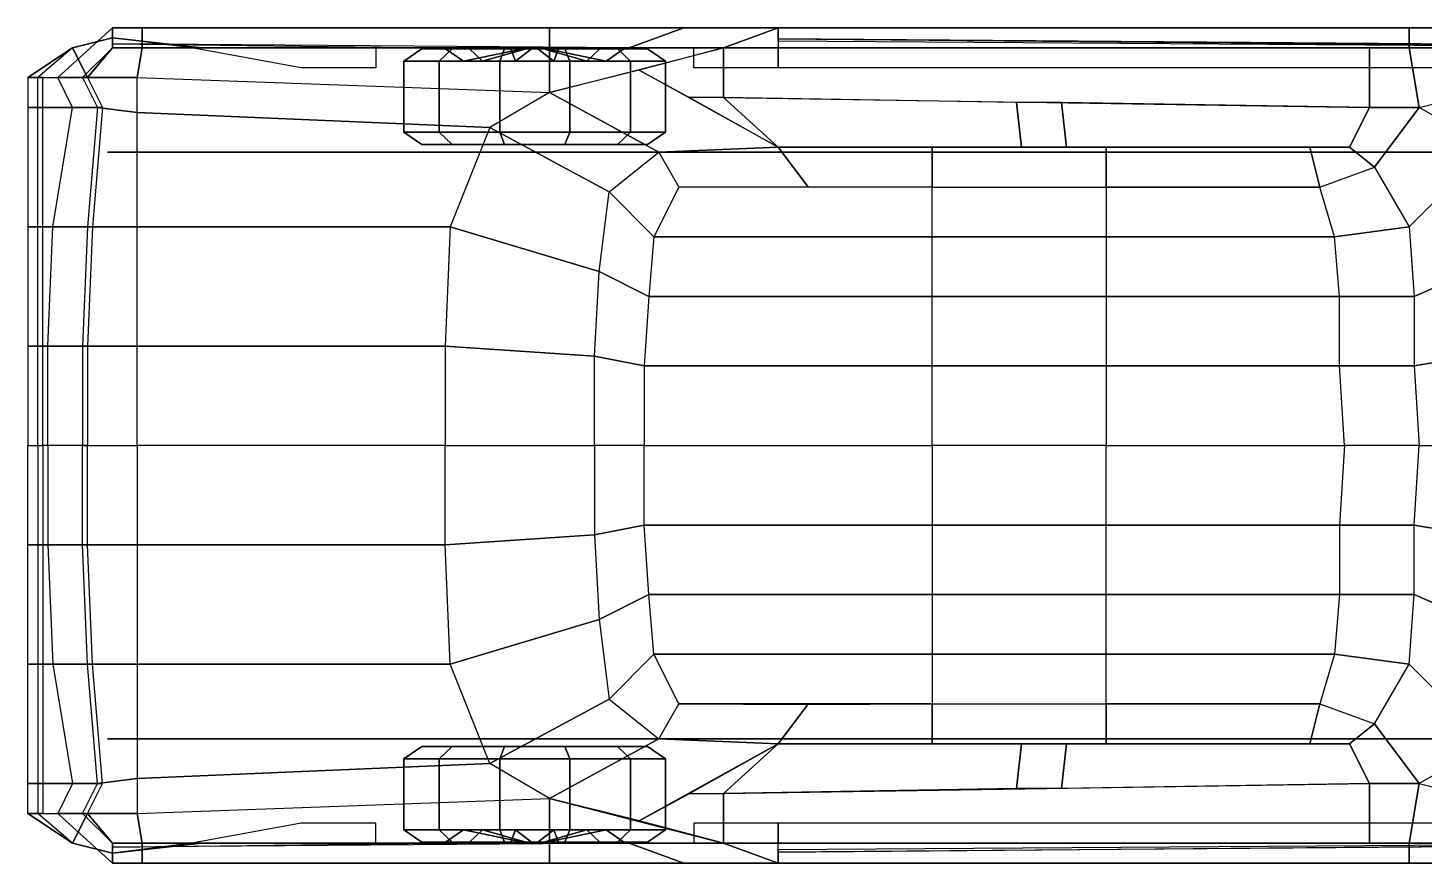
# Model space of a CAD drawing. Extents: x -212 to 0, y -42 to 42.
# Drawn here: x -211.5 to -71, y -42 to 42 of the extents above; entities that cross this region are included whole.
import ezdxf

# ---------------------------------------------------------------- set-up
doc = ezdxf.new("R2010")
doc.units = 0
doc.header["$LTSCALE"] = 40
doc.layers.get('0').update_dxf_attribs({"linetype": 'CONTINUOUS'})

msp = doc.modelspace()

# ---------------------------------------------------------------- linework, layer by layer
at = {"linetype": 'CONTINUOUS'}
for points in [[(-208.5, 37, 36), (-206, 37, 40.5), (-203, 40, 39.5), (-203, 42, 36)], [(-205.5, 37, 23), (-208.5, 37, 36), (-203, 42, 36), (-203, 40, 23)], [(-203, 40.399313, 25.5), (-203, 42, 36), (-145.5, 42, 36), (-151, 40, 25.5)], [(-203, 42, 36), (-203, 40, 39.5), (-200, 40, 40.5), (-200, 42, 36)], [(-200, 42, 36), (-200, 40, 40.5), (-159, 40, 43), (-159, 42, 36)], [(-159, 42, 36), (-159, 40, 43), (-141.5, 40, 42), (-136, 42, 36)], [(-136, 40, 27), (-151, 40, 25.5), (-145.5, 42, 36), (-136, 42, 36)], [(-136, 42, 36), (-141.5, 40, 42), (-72.5, 40, 42), (-72.5, 42, 36)], [(-136, 40.903107, 31), (-136, 42, 36), (-19.5, 42, 36), (-19.5, 40, 31)], [(-37.5, 40, 30), (-136, 40.675206, 30), (-136, 40.903107, 31), (-33.5, 40, 31)], [(-72.5, 42, 36), (-72.5, 40, 42), (-55.5, 40, 43), (-55.5, 42, 36)], [(-203, 40, 39.5), (-206, 37, 40.5), (-200.5, 37, 42.5), (-200, 40, 40.5)], [(-170.5, 40, 25.5), (-173, 40, 23), (-203, 40, 23), (-203, 40.399313, 25.5)], [(-173, 40, 23), (-175.5, 40, 21), (-194, 40, 20.5), (-203, 40, 23)], [(-200, 40, 40.5), (-200.5, 37, 42.5), (-159, 35.5, 45), (-159, 40, 43)], [(-175.5, 40, 21), (-176.5, 40, 16.5), (-195, 40, 15), (-194, 40, 20.5)], [(-176.5, 40, 16.5), (-176.5, 38, 12), (-184, 38, 12), (-195, 40, 15)], [(-173, 40, 23), (-170.5, 40, 25.5), (-151, 40, 25.5), (-148, 40, 23)], [(-167.675449, 38.64881, 11.077344), (-169.469311, 39.886905, 10.59668), (-169.469311, 39.886905, 15.40332), (-167.675449, 38.64881, 14.922656)], [(-167.675449, 38.64881, 14.922656), (-169.469311, 39.886905, 15.40332), (-167.065992, 39.886905, 19.565992), (-165.752793, 38.64881, 18.252793)], [(-165.752793, 38.64881, 7.747207), (-167.065992, 39.886905, 6.434008), (-169.469311, 39.886905, 10.59668), (-167.675449, 38.64881, 11.077344)], [(-161.695908, 39.886905, 12.679557), (-167.675449, 38.64881, 11.077344), (-167.675449, 38.64881, 14.922656), (-161.695908, 39.886905, 13.320443)], [(-161.695908, 39.886905, 13.320443), (-167.675449, 38.64881, 14.922656), (-165.752793, 38.64881, 18.252793), (-161.375466, 39.886905, 13.875466)], [(-161.375466, 39.886905, 12.124534), (-165.752793, 38.64881, 7.747207), (-167.675449, 38.64881, 11.077344), (-161.695908, 39.886905, 12.679557)], [(-165.752793, 38.64881, 18.252793), (-167.065992, 39.886905, 19.565992), (-162.90332, 39.886905, 21.969311), (-162.422656, 38.64881, 20.175449)], [(-162.422656, 38.64881, 5.824551), (-162.90332, 39.886905, 4.030689), (-167.065992, 39.886905, 6.434008), (-165.752793, 38.64881, 7.747207)], [(-161.375466, 39.886905, 13.875466), (-165.752793, 38.64881, 18.252793), (-162.422656, 38.64881, 20.175449), (-160.820443, 39.886905, 14.195908)], [(-160.820443, 39.886905, 11.804092), (-162.422656, 38.64881, 5.824551), (-165.752793, 38.64881, 7.747207), (-161.375466, 39.886905, 12.124534)], [(-162.422656, 38.64881, 20.175449), (-162.90332, 39.886905, 21.969311), (-158.09668, 39.886905, 21.969311), (-158.577344, 38.64881, 20.175449)], [(-158.577344, 38.64881, 5.824551), (-158.09668, 39.886905, 4.030689), (-162.90332, 39.886905, 4.030689), (-162.422656, 38.64881, 5.824551)], [(-160.820443, 39.886905, 14.195908), (-162.422656, 38.64881, 20.175449), (-158.577344, 38.64881, 20.175449), (-160.179557, 39.886905, 14.195908)], [(-160.179557, 39.886905, 11.804092), (-158.577344, 38.64881, 5.824551), (-162.422656, 38.64881, 5.824551), (-160.820443, 39.886905, 11.804092)], [(-160.5, 39.886905, 13), (-161.695908, 39.886905, 12.679557), (-161.695908, 39.886905, 13.320443), (-160.5, 39.886905, 13)], [(-160.5, 39.886905, 13), (-161.695908, 39.886905, 13.320443), (-161.375466, 39.886905, 13.875466), (-160.5, 39.886905, 13)], [(-160.5, 39.886905, 13), (-161.375466, 39.886905, 12.124534), (-161.695908, 39.886905, 12.679557), (-160.5, 39.886905, 13)], [(-160.5, 39.886905, 13), (-161.375466, 39.886905, 13.875466), (-160.820443, 39.886905, 14.195908), (-160.5, 39.886905, 13)], [(-160.5, 39.886905, 13), (-160.820443, 39.886905, 11.804092), (-161.375466, 39.886905, 12.124534), (-160.5, 39.886905, 13)], [(-160.5, 39.886905, 13), (-160.820443, 39.886905, 14.195908), (-160.179557, 39.886905, 14.195908), (-160.5, 39.886905, 13)], [(-160.5, 39.886905, 13), (-160.179557, 39.886905, 11.804092), (-160.820443, 39.886905, 11.804092), (-160.5, 39.886905, 13)], [(-160.5, 39.886905, 13), (-160.179557, 39.886905, 14.195908), (-159.624534, 39.886905, 13.875466), (-160.5, 39.886905, 13)], [(-160.5, 39.886905, 13), (-159.624534, 39.886905, 13.875466), (-159.304092, 39.886905, 13.320443), (-160.5, 39.886905, 13)], [(-160.5, 39.886905, 13), (-159.304092, 39.886905, 13.320443), (-159.304092, 39.886905, 12.679557), (-160.5, 39.886905, 13)], [(-160.5, 39.886905, 13), (-159.304092, 39.886905, 12.679557), (-159.624534, 39.886905, 12.124534), (-160.5, 39.886905, 13)], [(-160.5, 39.886905, 13), (-159.624534, 39.886905, 12.124534), (-160.179557, 39.886905, 11.804092), (-160.5, 39.886905, 13)], [(-160.179557, 39.886905, 14.195908), (-158.577344, 38.64881, 20.175449), (-155.247207, 38.64881, 18.252793), (-159.624534, 39.886905, 13.875466)], [(-159.624534, 39.886905, 12.124534), (-155.247207, 38.64881, 7.747207), (-158.577344, 38.64881, 5.824551), (-160.179557, 39.886905, 11.804092)], [(-159.624534, 39.886905, 13.875466), (-155.247207, 38.64881, 18.252793), (-153.324551, 38.64881, 14.922656), (-159.304092, 39.886905, 13.320443)], [(-159.304092, 39.886905, 12.679557), (-153.324551, 38.64881, 11.077344), (-155.247207, 38.64881, 7.747207), (-159.624534, 39.886905, 12.124534)], [(-159.304092, 39.886905, 13.320443), (-153.324551, 38.64881, 14.922656), (-153.324551, 38.64881, 11.077344), (-159.304092, 39.886905, 12.679557)], [(-159, 35.5, 45), (-141.5, 40, 42), (-141.5, 40, 42), (-159, 40, 43)], [(-158.577344, 38.64881, 20.175449), (-158.09668, 39.886905, 21.969311), (-153.934008, 39.886905, 19.565992), (-155.247207, 38.64881, 18.252793)], [(-155.247207, 38.64881, 7.747207), (-153.934008, 39.886905, 6.434008), (-158.09668, 39.886905, 4.030689), (-158.577344, 38.64881, 5.824551)], [(-155.247207, 38.64881, 18.252793), (-153.934008, 39.886905, 19.565992), (-151.530689, 39.886905, 15.40332), (-153.324551, 38.64881, 14.922656)], [(-153.324551, 38.64881, 11.077344), (-151.530689, 39.886905, 10.59668), (-153.934008, 39.886905, 6.434008), (-155.247207, 38.64881, 7.747207)], [(-153.324551, 38.64881, 14.922656), (-151.530689, 39.886905, 15.40332), (-151.530689, 39.886905, 10.59668), (-153.324551, 38.64881, 11.077344)], [(-136, 40, 22), (-145.5, 40, 21), (-151, 40, 25.5), (-136, 40, 27)], [(-150, 37.743386, 43.430351), (-144.976394, 35.034451, 49.401646), (-141.5, 35, 46), (-141.5, 40, 42)], [(-136, 40, 16.5), (-144.5, 40, 16.5), (-145.5, 40, 21), (-136, 40, 22)], [(-144.5, 38, 10), (-144.5, 40, 16.5), (-136, 40, 16.5), (-136, 38, 10)], [(-141.5, 35, 46), (-76.5, 34, 46), (-76.5, 40, 42), (-141.5, 40, 42)], [(-136, 40, 27), (-42.5, 40, 27), (-37.5, 40, 30), (-136, 40.675206, 30)], [(-46, 40, 22), (-136, 40, 22), (-136, 40, 27), (-42.5, 40, 27)], [(-136, 40, 16.5), (-47.5, 40, 16.5), (-46, 40, 22), (-136, 40, 22)], [(-47.5, 38, 10), (-136, 38, 10), (-136, 40, 16.5), (-47.5, 40, 16.5)], [(-76.5, 40, 42), (-76.5, 34, 46), (-71.5, 34, 47), (-72.5, 40, 42)], [(-72.5, 40, 42), (-71.5, 34, 47), (-55.5, 38, 45), (-55.5, 40, 43)], [(-55.5, 38, 45), (-55.5, 33, 46), (-64.5, 30, 47), (-71.5, 34, 47)], [(-206, 37, 40.5), (-204.5, 34, 41), (-207, 34, 36), (-208.5, 37, 36)], [(-207, 34, 36), (-208.5, 37, 36), (-205.5, 37, 23), (-204, 34, 23)], [(-200.5, 33.5, 42.5), (-200.5, 37, 42.5), (-206, 37, 40.5), (-204.5, 34, 41)], [(-159, 35.5, 45), (-165, 32, 46), (-200.5, 33.5, 42.5), (-200.5, 37, 42.5)], [(-159, 35.5, 45), (-148, 29.5, 59.5), (-136, 30, 60), (-150, 37.743386, 43.430351)], [(-209, 22, 36), (-207, 34, 36), (-204, 34, 23), (-205, 22, 23)], [(-204.5, 34, 41), (-205.5, 22, 41.5), (-209, 22, 36), (-207, 34, 36)], [(-200.5, 22, 43.5), (-200.5, 33.5, 42.5), (-204.5, 34, 41), (-205.5, 22, 41.5)], [(-111.5, 30, 60), (-107, 30, 60), (-107.5, 34.50685, 46), (-112, 34.50685, 46)], [(-78.5, 30, 60), (-76, 28, 61), (-71.5, 34, 47), (-76.5, 34, 46)], [(-165, 32, 46), (-169, 22, 47), (-200.5, 22, 43.5), (-200.5, 33.5, 42.5)], [(-148, 29.5, 59.5), (-146, 26, 61.5), (-133, 26.037446, 62.51692), (-136, 30, 60)], [(-133, 26.037446, 62.51692), (-120.5, 26, 63.5), (-120.5, 30, 60), (-136, 30, 60)], [(-120.5, 26, 63.5), (-103, 26, 63.5), (-103, 30, 60), (-120.5, 30, 60)], [(-103, 30, 60), (-103, 26, 63.5), (-81.5, 26, 63), (-82.5, 30, 60)], [(-82.5, 30, 60), (-81.5, 26, 63), (-76, 28, 61), (-78.5, 30, 60)], [(-146, 26, 61.5), (-148.5, 21, 62), (-153, 25.5, 59.5), (-148, 29.5, 59.5)], [(-76, 28, 61), (-72.5, 22, 61.5), (-80, 21, 63.5), (-81.5, 26, 63)], [(-148.5, 21, 62), (-149, 15, 62.5), (-154, 17.5, 59.5), (-153, 25.5, 59.5)], [(-120.5, 21, 64.5), (-120.5, 26, 63.5), (-146, 26, 61.5), (-148.5, 21, 62)], [(-103, 26, 63.5), (-103, 21, 64.5), (-120.5, 21, 64.5), (-120.5, 26, 63.5)], [(-80, 21, 63.5), (-81.5, 26, 63), (-103, 26, 63.5), (-103, 21, 64.5)], [(-205.5, 22, 41.5), (-206, 10, 42), (-209.5, 10, 36), (-209, 22, 36)], [(-209.5, 10, 36), (-209, 22, 36), (-205, 22, 23), (-205.5, 10, 23)], [(-200.5, 10, 44), (-200.5, 22, 43.5), (-205.5, 22, 41.5), (-206, 10, 42)], [(-169, 22, 47), (-169.5, 10, 47), (-200.5, 10, 44), (-200.5, 22, 43.5)], [(-72.5, 22, 61.5), (-72, 15, 62), (-79.5, 15, 64), (-80, 21, 63.5)], [(-120.5, 15, 65), (-120.5, 21, 64.5), (-148.5, 21, 62), (-149, 15, 62.5)], [(-103, 21, 64.5), (-103, 15, 65), (-120.5, 15, 65), (-120.5, 21, 64.5)], [(-79.5, 15, 64), (-80, 21, 63.5), (-103, 21, 64.5), (-103, 15, 65)], [(-149, 15, 62.5), (-149.5, 8, 62.5), (-154.5, 9, 59.5), (-154, 17.5, 59.5)], [(-120.5, 8, 65), (-120.5, 15, 65), (-149, 15, 62.5), (-149.5, 8, 62.5)], [(-103, 15, 65), (-103, 8, 65), (-120.5, 8, 65), (-120.5, 15, 65)], [(-79.5, 8, 64), (-79.5, 15, 64), (-103, 15, 65), (-103, 8, 65)], [(-72, 15, 62), (-72, 8, 62), (-79.5, 8, 64), (-79.5, 15, 64)], [(-206, 10, 42), (-206, 0, 42), (-209.5, 0, 36), (-209.5, 10, 36)], [(-209.5, 0, 36), (-209.5, 10, 36), (-205.5, 10, 23), (-205.5, 0, 23)], [(-200.5, 0, 44), (-200.5, 10, 44), (-206, 10, 42), (-206, 0, 42)], [(-169.5, 10, 47), (-169.5, 0, 47), (-200.5, 0, 44), (-200.5, 10, 44)], [(-149.5, 8, 62.5), (-149.5, 0, 62.5), (-154.5, 0, 59.5), (-154.5, 9, 59.5)], [(-120.5, 0, 65), (-120.5, 8, 65), (-149.5, 8, 62.5), (-149.5, 0, 62.5)], [(-103, 8, 65), (-103, 0, 65), (-120.5, 0, 65), (-120.5, 8, 65)], [(-79, 0, 64), (-79.5, 8, 64), (-103, 8, 65), (-103, 0, 65)], [(-72, 8, 62), (-71.5, 0, 62), (-79, 0, 64), (-79.5, 8, 64)], [(-209.5, 0, 36), (-209.5, -10, 36), (-205.5, -10, 23), (-205.5, 0, 23)], [(-206, -10, 42), (-206, 0, 42), (-209.5, 0, 36), (-209.5, -10, 36)], [(-200.5, 0, 44), (-200.5, -10, 44), (-206, -10, 42), (-206, 0, 42)], [(-169.5, -10, 47), (-169.5, 0, 47), (-200.5, 0, 44), (-200.5, -10, 44)], [(-149.5, -8, 62.5), (-149.5, 0, 62.5), (-154.5, 0, 59.5), (-154.5, -9, 59.5)], [(-120.5, 0, 65), (-120.5, -8, 65), (-149.5, -8, 62.5), (-149.5, 0, 62.5)], [(-103, -8, 65), (-103, 0, 65), (-120.5, 0, 65), (-120.5, -8, 65)], [(-79, 0, 64), (-79.5, -8, 64), (-103, -8, 65), (-103, 0, 65)], [(-72, -8, 62), (-71.5, 0, 62), (-79, 0, 64), (-79.5, -8, 64)], [(-149, -15, 62.5), (-149.5, -8, 62.5), (-154.5, -9, 59.5), (-154, -17.5, 59.5)], [(-120.5, -8, 65), (-120.5, -15, 65), (-149, -15, 62.5), (-149.5, -8, 62.5)], [(-103, -15, 65), (-103, -8, 65), (-120.5, -8, 65), (-120.5, -15, 65)], [(-79.5, -8, 64), (-79.5, -15, 64), (-103, -15, 65), (-103, -8, 65)], [(-72, -15, 62), (-72, -8, 62), (-79.5, -8, 64), (-79.5, -15, 64)], [(-209.5, -10, 36), (-209, -22, 36), (-205, -22, 23), (-205.5, -10, 23)], [(-205.5, -22, 41.5), (-206, -10, 42), (-209.5, -10, 36), (-209, -22, 36)], [(-200.5, -10, 44), (-200.5, -22, 43.5), (-205.5, -22, 41.5), (-206, -10, 42)], [(-169, -22, 47), (-169.5, -10, 47), (-200.5, -10, 44), (-200.5, -22, 43.5)], [(-148.5, -21, 62), (-149, -15, 62.5), (-154, -17.5, 59.5), (-153, -25.5, 59.5)], [(-120.5, -15, 65), (-120.5, -21, 64.5), (-148.5, -21, 62), (-149, -15, 62.5)], [(-103, -21, 64.5), (-103, -15, 65), (-120.5, -15, 65), (-120.5, -21, 64.5)], [(-79.5, -15, 64), (-80, -21, 63.5), (-103, -21, 64.5), (-103, -15, 65)], [(-72.5, -22, 61.5), (-72, -15, 62), (-79.5, -15, 64), (-80, -21, 63.5)], [(-146, -26, 61.5), (-148.5, -21, 62), (-153, -25.5, 59.5), (-148, -29.5, 59.5)], [(-120.5, -21, 64.5), (-120.5, -26, 63.5), (-146, -26, 61.5), (-148.5, -21, 62)], [(-103, -26, 63.5), (-103, -21, 64.5), (-120.5, -21, 64.5), (-120.5, -26, 63.5)], [(-80, -21, 63.5), (-81.5, -26, 63), (-103, -26, 63.5), (-103, -21, 64.5)], [(-76, -28, 61), (-72.5, -22, 61.5), (-80, -21, 63.5), (-81.5, -26, 63)], [(-204.5, -34, 41), (-205.5, -22, 41.5), (-209, -22, 36), (-207, -34, 36)], [(-209, -22, 36), (-207, -34, 36), (-204, -34, 23), (-205, -22, 23)], [(-200.5, -22, 43.5), (-200.5, -33.5, 42.5), (-204.5, -34, 41), (-205.5, -22, 41.5)], [(-165, -32, 46), (-169, -22, 47), (-200.5, -22, 43.5), (-200.5, -33.5, 42.5)], [(-148, -29.5, 59.5), (-146, -26, 61.5), (-133, -26.037446, 62.51692), (-136, -30, 60)], [(-133, -26.037446, 62.51692), (-120.5, -26, 63.5), (-120.5, -30, 60), (-136, -30, 60)], [(-120.5, -26, 63.5), (-103, -26, 63.5), (-103, -30, 60), (-120.5, -30, 60)], [(-103, -30, 60), (-103, -26, 63.5), (-81.5, -26, 63), (-82.5, -30, 60)], [(-82.5, -30, 60), (-81.5, -26, 63), (-76, -28, 61), (-78.5, -30, 60)], [(-78.5, -30, 60), (-76, -28, 61), (-71.5, -34, 47), (-76.5, -34, 46)], [(-159, -35.5, 45), (-148, -29.5, 59.5), (-136, -30, 60), (-150, -37.743386, 43.430351)], [(-111.5, -30, 60), (-107, -30, 60), (-107.5, -34.50685, 46), (-112, -34.50685, 46)], [(-55.5, -38, 45), (-55.5, -33, 46), (-64.5, -30, 47), (-71.5, -34, 47)], [(-159, -35.5, 45), (-165, -32, 46), (-200.5, -33.5, 42.5), (-200.5, -37, 42.5)], [(-200.5, -33.5, 42.5), (-200.5, -37, 42.5), (-206, -37, 40.5), (-204.5, -34, 41)], [(-207, -34, 36), (-208.5, -37, 36), (-205.5, -37, 23), (-204, -34, 23)], [(-206, -37, 40.5), (-204.5, -34, 41), (-207, -34, 36), (-208.5, -37, 36)], [(-150, -37.743386, 43.430351), (-144.976394, -35.034451, 49.401646), (-141.5, -35, 46), (-141.5, -40, 42)], [(-141.5, -35, 46), (-76.5, -34, 46), (-76.5, -40, 42), (-141.5, -40, 42)], [(-76.5, -40, 42), (-76.5, -34, 46), (-71.5, -34, 47), (-72.5, -40, 42)], [(-72.5, -40, 42), (-71.5, -34, 47), (-55.5, -38, 45), (-55.5, -40, 43)], [(-200, -40, 40.5), (-200.5, -37, 42.5), (-159, -35.5, 45), (-159, -40, 43)], [(-159, -35.5, 45), (-141.5, -40, 42), (-141.5, -40, 42), (-159, -40, 43)], [(-205.5, -37, 23), (-208.5, -37, 36), (-203, -42, 36), (-203, -40, 23)], [(-208.5, -37, 36), (-206, -37, 40.5), (-203, -40, 39.5), (-203, -42, 36)], [(-203, -40, 39.5), (-206, -37, 40.5), (-200.5, -37, 42.5), (-200, -40, 40.5)], [(-176.5, -40, 16.5), (-176.5, -38, 12), (-184, -38, 12), (-195, -40, 15)], [(-165.752793, -38.64881, 7.747207), (-167.065992, -39.886905, 6.434008), (-169.469311, -39.886905, 10.59668), (-167.675449, -38.64881, 11.077344)], [(-167.675449, -38.64881, 14.922656), (-169.469311, -39.886905, 15.40332), (-167.065992, -39.886905, 19.565992), (-165.752793, -38.64881, 18.252793)], [(-167.675449, -38.64881, 11.077344), (-169.469311, -39.886905, 10.59668), (-169.469311, -39.886905, 15.40332), (-167.675449, -38.64881, 14.922656)], [(-161.375466, -39.886905, 12.124534), (-165.752793, -38.64881, 7.747207), (-167.675449, -38.64881, 11.077344), (-161.695908, -39.886905, 12.679557)], [(-161.695908, -39.886905, 13.320443), (-167.675449, -38.64881, 14.922656), (-165.752793, -38.64881, 18.252793), (-161.375466, -39.886905, 13.875466)], [(-161.695908, -39.886905, 12.679557), (-167.675449, -38.64881, 11.077344), (-167.675449, -38.64881, 14.922656), (-161.695908, -39.886905, 13.320443)], [(-162.422656, -38.64881, 5.824551), (-162.90332, -39.886905, 4.030689), (-167.065992, -39.886905, 6.434008), (-165.752793, -38.64881, 7.747207)], [(-165.752793, -38.64881, 18.252793), (-167.065992, -39.886905, 19.565992), (-162.90332, -39.886905, 21.969311), (-162.422656, -38.64881, 20.175449)], [(-160.820443, -39.886905, 11.804092), (-162.422656, -38.64881, 5.824551), (-165.752793, -38.64881, 7.747207), (-161.375466, -39.886905, 12.124534)], [(-161.375466, -39.886905, 13.875466), (-165.752793, -38.64881, 18.252793), (-162.422656, -38.64881, 20.175449), (-160.820443, -39.886905, 14.195908)], [(-158.577344, -38.64881, 5.824551), (-158.09668, -39.886905, 4.030689), (-162.90332, -39.886905, 4.030689), (-162.422656, -38.64881, 5.824551)], [(-162.422656, -38.64881, 20.175449), (-162.90332, -39.886905, 21.969311), (-158.09668, -39.886905, 21.969311), (-158.577344, -38.64881, 20.175449)], [(-160.179557, -39.886905, 11.804092), (-158.577344, -38.64881, 5.824551), (-162.422656, -38.64881, 5.824551), (-160.820443, -39.886905, 11.804092)], [(-160.820443, -39.886905, 14.195908), (-162.422656, -38.64881, 20.175449), (-158.577344, -38.64881, 20.175449), (-160.179557, -39.886905, 14.195908)], [(-159.624534, -39.886905, 12.124534), (-155.247207, -38.64881, 7.747207), (-158.577344, -38.64881, 5.824551), (-160.179557, -39.886905, 11.804092)], [(-160.179557, -39.886905, 14.195908), (-158.577344, -38.64881, 20.175449), (-155.247207, -38.64881, 18.252793), (-159.624534, -39.886905, 13.875466)], [(-159.304092, -39.886905, 12.679557), (-153.324551, -38.64881, 11.077344), (-155.247207, -38.64881, 7.747207), (-159.624534, -39.886905, 12.124534)], [(-159.624534, -39.886905, 13.875466), (-155.247207, -38.64881, 18.252793), (-153.324551, -38.64881, 14.922656), (-159.304092, -39.886905, 13.320443)], [(-159.304092, -39.886905, 13.320443), (-153.324551, -38.64881, 14.922656), (-153.324551, -38.64881, 11.077344), (-159.304092, -39.886905, 12.679557)], [(-155.247207, -38.64881, 7.747207), (-153.934008, -39.886905, 6.434008), (-158.09668, -39.886905, 4.030689), (-158.577344, -38.64881, 5.824551)], [(-158.577344, -38.64881, 20.175449), (-158.09668, -39.886905, 21.969311), (-153.934008, -39.886905, 19.565992), (-155.247207, -38.64881, 18.252793)], [(-153.324551, -38.64881, 11.077344), (-151.530689, -39.886905, 10.59668), (-153.934008, -39.886905, 6.434008), (-155.247207, -38.64881, 7.747207)], [(-155.247207, -38.64881, 18.252793), (-153.934008, -39.886905, 19.565992), (-151.530689, -39.886905, 15.40332), (-153.324551, -38.64881, 14.922656)], [(-153.324551, -38.64881, 14.922656), (-151.530689, -39.886905, 15.40332), (-151.530689, -39.886905, 10.59668), (-153.324551, -38.64881, 11.077344)], [(-144.5, -38, 10), (-144.5, -40, 16.5), (-136, -40, 16.5), (-136, -38, 10)], [(-47.5, -38, 10), (-136, -38, 10), (-136, -40, 16.5), (-47.5, -40, 16.5)], [(-203, -42, 36), (-203, -40, 39.5), (-200, -40, 40.5), (-200, -42, 36)], [(-173, -40, 23), (-175.5, -40, 21), (-194, -40, 20.5), (-203, -40, 23)], [(-170.5, -40, 25.5), (-173, -40, 23), (-203, -40, 23), (-203, -40.399313, 25.5)], [(-203, -40.399313, 25.5), (-203, -42, 36), (-145.5, -42, 36), (-151, -40, 25.5)], [(-200, -42, 36), (-200, -40, 40.5), (-159, -40, 43), (-159, -42, 36)], [(-175.5, -40, 21), (-176.5, -40, 16.5), (-195, -40, 15), (-194, -40, 20.5)], [(-173, -40, 23), (-170.5, -40, 25.5), (-151, -40, 25.5), (-148, -40, 23)], [(-160.5, -39.886905, 13), (-161.375466, -39.886905, 12.124534), (-161.695908, -39.886905, 12.679557), (-160.5, -39.886905, 13)], [(-160.5, -39.886905, 13), (-161.695908, -39.886905, 13.320443), (-161.375466, -39.886905, 13.875466), (-160.5, -39.886905, 13)], [(-160.5, -39.886905, 13), (-161.695908, -39.886905, 12.679557), (-161.695908, -39.886905, 13.320443), (-160.5, -39.886905, 13)], [(-160.5, -39.886905, 13), (-160.820443, -39.886905, 11.804092), (-161.375466, -39.886905, 12.124534), (-160.5, -39.886905, 13)], [(-160.5, -39.886905, 13), (-161.375466, -39.886905, 13.875466), (-160.820443, -39.886905, 14.195908), (-160.5, -39.886905, 13)], [(-160.5, -39.886905, 13), (-160.179557, -39.886905, 11.804092), (-160.820443, -39.886905, 11.804092), (-160.5, -39.886905, 13)], [(-160.5, -39.886905, 13), (-160.820443, -39.886905, 14.195908), (-160.179557, -39.886905, 14.195908), (-160.5, -39.886905, 13)], [(-160.5, -39.886905, 13), (-159.624534, -39.886905, 12.124534), (-160.179557, -39.886905, 11.804092), (-160.5, -39.886905, 13)], [(-160.5, -39.886905, 13), (-159.304092, -39.886905, 12.679557), (-159.624534, -39.886905, 12.124534), (-160.5, -39.886905, 13)], [(-160.5, -39.886905, 13), (-159.304092, -39.886905, 13.320443), (-159.304092, -39.886905, 12.679557), (-160.5, -39.886905, 13)], [(-160.5, -39.886905, 13), (-159.624534, -39.886905, 13.875466), (-159.304092, -39.886905, 13.320443), (-160.5, -39.886905, 13)], [(-160.5, -39.886905, 13), (-160.179557, -39.886905, 14.195908), (-159.624534, -39.886905, 13.875466), (-160.5, -39.886905, 13)], [(-159, -42, 36), (-159, -40, 43), (-141.5, -40, 42), (-136, -42, 36)], [(-136, -40, 22), (-145.5, -40, 21), (-151, -40, 25.5), (-136, -40, 27)], [(-136, -40, 27), (-151, -40, 25.5), (-145.5, -42, 36), (-136, -42, 36)], [(-136, -40, 16.5), (-144.5, -40, 16.5), (-145.5, -40, 21), (-136, -40, 22)], [(-136, -42, 36), (-141.5, -40, 42), (-72.5, -40, 42), (-72.5, -42, 36)], [(-136, -40, 16.5), (-47.5, -40, 16.5), (-46, -40, 22), (-136, -40, 22)], [(-46, -40, 22), (-136, -40, 22), (-136, -40, 27), (-42.5, -40, 27)], [(-136, -40, 27), (-42.5, -40, 27), (-37.5, -40, 30), (-136, -40.675206, 30)], [(-37.5, -40, 30), (-136, -40.675206, 30), (-136, -40.903107, 31), (-33.5, -40, 31)], [(-136, -40.903107, 31), (-136, -42, 36), (-19.5, -42, 36), (-19.5, -40, 31)], [(-72.5, -42, 36), (-72.5, -40, 42), (-55.5, -40, 43), (-55.5, -42, 36)]]:
    msp.add_3dface(points, dxfattribs=at)
at = {"color": 4, "linetype": 'CONTINUOUS'}
for points in [[(-207, 40, 20), (-203, 41, 20), (-203, 41, 15), (-207, 40, 15)], [(-205.5, 37, 23), (-203, 40, 23), (-203, 41, 20), (-207, 40, 20)], [(-203, 41, 20), (-194, 40, 20), (-195, 40, 15), (-203, 41, 15)], [(-203, 40, 23), (-194, 40, 20.5), (-194, 40, 20), (-203, 41, 20)], [(-211.5, 37, 20), (-207, 40, 20), (-207, 40, 15), (-210.5, 37, 15)], [(-210, 37, 23), (-205.5, 37, 23), (-207, 40, 20), (-211.5, 37, 20)], [(-210, 34, 23), (-210, 37, 23), (-211.5, 37, 20), (-211.5, 34, 20)], [(-211.5, 37, 20), (-211.5, 34, 20), (-210.5, 34, 15), (-210.5, 37, 15)], [(-205.5, 37, 23), (-204, 34, 23), (-210, 34, 23), (-210, 37, 23)], [(-211.5, 34, 20), (-211.5, 22, 20), (-210.5, 22, 15), (-210.5, 34, 15)], [(-210, 22, 23), (-210, 34, 23), (-211.5, 34, 20), (-211.5, 22, 20)], [(-204, 34, 23), (-205, 22, 23), (-210, 22, 23), (-210, 34, 23)], [(-194.5, 29.5, 15.5), (-203.5, 29.5, 36), (-96, 29.5, 36), (-96, 29.5, 10)], [(-96, 29.5, 10), (-96, 29.5, 36), (-7.5, 29.5, 36), (-7.5, 29.5, 15)], [(-210, 10, 23), (-210, 22, 23), (-211.5, 22, 20), (-211.5, 10, 20)], [(-211.5, 22, 20), (-211.5, 10, 20), (-210.5, 10, 15), (-210.5, 22, 15)], [(-205, 22, 23), (-205.5, 10, 23), (-210, 10, 23), (-210, 22, 23)], [(-210, 0, 23), (-210, 10, 23), (-211.5, 10, 20), (-211.5, 0, 20)], [(-211.5, 10, 20), (-211.5, 0, 20), (-210.5, 0, 15), (-210.5, 10, 15)], [(-205.5, 10, 23), (-205.5, 0, 23), (-210, 0, 23), (-210, 10, 23)], [(-211.5, -10, 20), (-211.5, 0, 20), (-210.5, 0, 15), (-210.5, -10, 15)], [(-210, 0, 23), (-210, -10, 23), (-211.5, -10, 20), (-211.5, 0, 20)], [(-205.5, -10, 23), (-205.5, 0, 23), (-210, 0, 23), (-210, -10, 23)], [(-211.5, -22, 20), (-211.5, -10, 20), (-210.5, -10, 15), (-210.5, -22, 15)], [(-210, -10, 23), (-210, -22, 23), (-211.5, -22, 20), (-211.5, -10, 20)], [(-205, -22, 23), (-205.5, -10, 23), (-210, -10, 23), (-210, -22, 23)], [(-210, -22, 23), (-210, -34, 23), (-211.5, -34, 20), (-211.5, -22, 20)], [(-211.5, -34, 20), (-211.5, -22, 20), (-210.5, -22, 15), (-210.5, -34, 15)], [(-204, -34, 23), (-205, -22, 23), (-210, -22, 23), (-210, -34, 23)], [(-194.5, -29.5, 15.5), (-203.5, -29.5, 36), (-96, -29.5, 36), (-96, -29.5, 10)], [(-96, -29.5, 10), (-96, -29.5, 36), (-7.5, -29.5, 36), (-7.5, -29.5, 15)], [(-211.5, -37, 20), (-211.5, -34, 20), (-210.5, -34, 15), (-210.5, -37, 15)], [(-210, -34, 23), (-210, -37, 23), (-211.5, -37, 20), (-211.5, -34, 20)], [(-205.5, -37, 23), (-204, -34, 23), (-210, -34, 23), (-210, -37, 23)], [(-210, -37, 23), (-205.5, -37, 23), (-207, -40, 20), (-211.5, -37, 20)], [(-211.5, -37, 20), (-207, -40, 20), (-207, -40, 15), (-210.5, -37, 15)], [(-205.5, -37, 23), (-203, -40, 23), (-203, -41, 20), (-207, -40, 20)], [(-207, -40, 20), (-203, -41, 20), (-203, -41, 15), (-207, -40, 15)], [(-203, -40, 23), (-194, -40, 20.5), (-194, -40, 20), (-203, -41, 20)], [(-203, -41, 20), (-194, -40, 20), (-195, -40, 15), (-203, -41, 15)]]:
    msp.add_3dface(points, dxfattribs=at)
at = {"color": 5, "linetype": 'CONTINUOUS'}
for points in [[(-171.861128, 39.886905, 9.955795), (-173.65499, 38.64881, 9.475131), (-173.65499, 38.64881, 16.524869), (-171.861128, 39.886905, 16.044205)], [(-171.861128, 39.886905, 16.044205), (-173.65499, 38.64881, 16.524869), (-170.130121, 38.64881, 22.630121), (-168.816923, 39.886905, 21.316923)], [(-168.816923, 39.886905, 4.683077), (-170.130121, 38.64881, 3.369879), (-173.65499, 38.64881, 9.475131), (-171.861128, 39.886905, 9.955795)], [(-169.469311, 39.886905, 10.59668), (-171.861128, 39.886905, 9.955795), (-171.861128, 39.886905, 16.044205), (-169.469311, 39.886905, 15.40332)], [(-169.469311, 39.886905, 15.40332), (-171.861128, 39.886905, 16.044205), (-168.816923, 39.886905, 21.316923), (-167.065992, 39.886905, 19.565992)], [(-167.065992, 39.886905, 6.434008), (-168.816923, 39.886905, 4.683077), (-171.861128, 39.886905, 9.955795), (-169.469311, 39.886905, 10.59668)], [(-168.816923, 39.886905, 21.316923), (-170.130121, 38.64881, 22.630121), (-164.024869, 38.64881, 26.15499), (-163.544205, 39.886905, 24.361128)], [(-163.544205, 39.886905, 1.638872), (-164.024869, 38.64881, -0.15499), (-170.130121, 38.64881, 3.369879), (-168.816923, 39.886905, 4.683077)], [(-167.065992, 39.886905, 19.565992), (-168.816923, 39.886905, 21.316923), (-163.544205, 39.886905, 24.361128), (-162.90332, 39.886905, 21.969311)], [(-162.90332, 39.886905, 4.030689), (-163.544205, 39.886905, 1.638872), (-168.816923, 39.886905, 4.683077), (-167.065992, 39.886905, 6.434008)], [(-163.544205, 39.886905, 24.361128), (-164.024869, 38.64881, 26.15499), (-156.975131, 38.64881, 26.15499), (-157.455795, 39.886905, 24.361128)], [(-157.455795, 39.886905, 1.638872), (-156.975131, 38.64881, -0.15499), (-164.024869, 38.64881, -0.15499), (-163.544205, 39.886905, 1.638872)], [(-162.90332, 39.886905, 21.969311), (-163.544205, 39.886905, 24.361128), (-157.455795, 39.886905, 24.361128), (-158.09668, 39.886905, 21.969311)], [(-158.09668, 39.886905, 4.030689), (-157.455795, 39.886905, 1.638872), (-163.544205, 39.886905, 1.638872), (-162.90332, 39.886905, 4.030689)], [(-158.09668, 39.886905, 21.969311), (-157.455795, 39.886905, 24.361128), (-152.183077, 39.886905, 21.316923), (-153.934008, 39.886905, 19.565992)], [(-153.934008, 39.886905, 6.434008), (-152.183077, 39.886905, 4.683077), (-157.455795, 39.886905, 1.638872), (-158.09668, 39.886905, 4.030689)], [(-157.455795, 39.886905, 24.361128), (-156.975131, 38.64881, 26.15499), (-150.869879, 38.64881, 22.630121), (-152.183077, 39.886905, 21.316923)], [(-152.183077, 39.886905, 4.683077), (-150.869879, 38.64881, 3.369879), (-156.975131, 38.64881, -0.15499), (-157.455795, 39.886905, 1.638872)], [(-153.934008, 39.886905, 19.565992), (-152.183077, 39.886905, 21.316923), (-149.138872, 39.886905, 16.044205), (-151.530689, 39.886905, 15.40332)], [(-151.530689, 39.886905, 10.59668), (-149.138872, 39.886905, 9.955795), (-152.183077, 39.886905, 4.683077), (-153.934008, 39.886905, 6.434008)], [(-152.183077, 39.886905, 21.316923), (-150.869879, 38.64881, 22.630121), (-147.34501, 38.64881, 16.524869), (-149.138872, 39.886905, 16.044205)], [(-149.138872, 39.886905, 9.955795), (-147.34501, 38.64881, 9.475131), (-150.869879, 38.64881, 3.369879), (-152.183077, 39.886905, 4.683077)], [(-151.530689, 39.886905, 15.40332), (-149.138872, 39.886905, 16.044205), (-149.138872, 39.886905, 9.955795), (-151.530689, 39.886905, 10.59668)], [(-149.138872, 39.886905, 16.044205), (-147.34501, 38.64881, 16.524869), (-147.34501, 38.64881, 9.475131), (-149.138872, 39.886905, 9.955795)], [(-173.65499, 38.64881, 9.475131), (-173.65499, 31.529762, 9.475131), (-173.65499, 31.529762, 16.524869), (-173.65499, 38.64881, 16.524869)], [(-173.65499, 38.64881, 16.524869), (-173.65499, 31.529762, 16.524869), (-170.130121, 31.529762, 22.630121), (-170.130121, 38.64881, 22.630121)], [(-170.130121, 38.64881, 3.369879), (-170.130121, 31.529762, 3.369879), (-173.65499, 31.529762, 9.475131), (-173.65499, 38.64881, 9.475131)], [(-170.130121, 38.64881, 22.630121), (-170.130121, 31.529762, 22.630121), (-164.024869, 31.529762, 26.15499), (-164.024869, 38.64881, 26.15499)], [(-164.024869, 38.64881, -0.15499), (-164.024869, 31.529762, -0.15499), (-170.130121, 31.529762, 3.369879), (-170.130121, 38.64881, 3.369879)], [(-164.024869, 38.64881, 26.15499), (-164.024869, 31.529762, 26.15499), (-156.975131, 31.529762, 26.15499), (-156.975131, 38.64881, 26.15499)], [(-156.975131, 38.64881, -0.15499), (-156.975131, 31.529762, -0.15499), (-164.024869, 31.529762, -0.15499), (-164.024869, 38.64881, -0.15499)], [(-156.975131, 38.64881, 26.15499), (-156.975131, 31.529762, 26.15499), (-150.869879, 31.529762, 22.630121), (-150.869879, 38.64881, 22.630121)], [(-150.869879, 38.64881, 3.369879), (-150.869879, 31.529762, 3.369879), (-156.975131, 31.529762, -0.15499), (-156.975131, 38.64881, -0.15499)], [(-150.869879, 38.64881, 22.630121), (-150.869879, 31.529762, 22.630121), (-147.34501, 31.529762, 16.524869), (-147.34501, 38.64881, 16.524869)], [(-147.34501, 38.64881, 9.475131), (-147.34501, 31.529762, 9.475131), (-150.869879, 31.529762, 3.369879), (-150.869879, 38.64881, 3.369879)], [(-147.34501, 38.64881, 16.524869), (-147.34501, 31.529762, 16.524869), (-147.34501, 31.529762, 9.475131), (-147.34501, 38.64881, 9.475131)], [(-153, 25.5, 59.5), (-148, 29.5, 59.5), (-159, 35.5, 45), (-165, 32, 46)], [(-141.5, 35, 46), (-144.976394, 35.034451, 49.401646), (-136, 30, 60), (-141.5, 35, 46)], [(-141.5, 35, 46), (-136, 30, 60), (-111.5, 30, 60), (-112, 34.50685, 46)], [(-107.5, 34.50685, 46), (-107, 30, 60), (-78.5, 30, 60), (-76.5, 34, 46)], [(-64.5, 30, 47), (-71.5, 34, 47), (-76, 28, 61), (-72.5, 22, 61.5)], [(-173.65499, 31.529762, 9.475131), (-171.861128, 30.291667, 9.955795), (-171.861128, 30.291667, 16.044205), (-173.65499, 31.529762, 16.524869)], [(-173.65499, 31.529762, 16.524869), (-171.861128, 30.291667, 16.044205), (-168.816923, 30.291667, 21.316923), (-170.130121, 31.529762, 22.630121)], [(-170.130121, 31.529762, 3.369879), (-168.816923, 30.291667, 4.683077), (-171.861128, 30.291667, 9.955795), (-173.65499, 31.529762, 9.475131)], [(-170.130121, 31.529762, 22.630121), (-168.816923, 30.291667, 21.316923), (-163.544205, 30.291667, 24.361128), (-164.024869, 31.529762, 26.15499)], [(-164.024869, 31.529762, -0.15499), (-163.544205, 30.291667, 1.638872), (-168.816923, 30.291667, 4.683077), (-170.130121, 31.529762, 3.369879)], [(-154, 17.5, 59.5), (-153, 25.5, 59.5), (-165, 32, 46), (-169, 22, 47)], [(-164.024869, 31.529762, 26.15499), (-163.544205, 30.291667, 24.361128), (-157.455795, 30.291667, 24.361128), (-156.975131, 31.529762, 26.15499)], [(-156.975131, 31.529762, -0.15499), (-157.455795, 30.291667, 1.638872), (-163.544205, 30.291667, 1.638872), (-164.024869, 31.529762, -0.15499)], [(-156.975131, 31.529762, 26.15499), (-157.455795, 30.291667, 24.361128), (-152.183077, 30.291667, 21.316923), (-150.869879, 31.529762, 22.630121)], [(-150.869879, 31.529762, 3.369879), (-152.183077, 30.291667, 4.683077), (-157.455795, 30.291667, 1.638872), (-156.975131, 31.529762, -0.15499)], [(-150.869879, 31.529762, 22.630121), (-152.183077, 30.291667, 21.316923), (-149.138872, 30.291667, 16.044205), (-147.34501, 31.529762, 16.524869)], [(-147.34501, 31.529762, 9.475131), (-149.138872, 30.291667, 9.955795), (-152.183077, 30.291667, 4.683077), (-150.869879, 31.529762, 3.369879)], [(-147.34501, 31.529762, 16.524869), (-149.138872, 30.291667, 16.044205), (-149.138872, 30.291667, 9.955795), (-147.34501, 31.529762, 9.475131)], [(-60.5, 20, 47), (-64.5, 30, 47), (-72.5, 22, 61.5), (-72, 15, 62)], [(-154.5, 9, 59.5), (-154, 17.5, 59.5), (-169, 22, 47), (-169.5, 10, 47)], [(-60, 10, 47), (-60.5, 20, 47), (-72, 15, 62), (-72, 8, 62)], [(-154.5, 0, 59.5), (-154.5, 9, 59.5), (-169.5, 10, 47), (-169.5, 0, 47)], [(-59.5, 0, 47), (-60, 10, 47), (-72, 8, 62), (-71.5, 0, 62)], [(-154.5, 0, 59.5), (-154.5, -9, 59.5), (-169.5, -10, 47), (-169.5, 0, 47)], [(-59.5, 0, 47), (-60, -10, 47), (-72, -8, 62), (-71.5, 0, 62)], [(-60, -10, 47), (-60.5, -20, 47), (-72, -15, 62), (-72, -8, 62)], [(-154.5, -9, 59.5), (-154, -17.5, 59.5), (-169, -22, 47), (-169.5, -10, 47)], [(-60.5, -20, 47), (-64.5, -30, 47), (-72.5, -22, 61.5), (-72, -15, 62)], [(-154, -17.5, 59.5), (-153, -25.5, 59.5), (-165, -32, 46), (-169, -22, 47)], [(-64.5, -30, 47), (-71.5, -34, 47), (-76, -28, 61), (-72.5, -22, 61.5)], [(-153, -25.5, 59.5), (-148, -29.5, 59.5), (-159, -35.5, 45), (-165, -32, 46)], [(-170.130121, -31.529762, 3.369879), (-168.816923, -30.291667, 4.683077), (-171.861128, -30.291667, 9.955795), (-173.65499, -31.529762, 9.475131)], [(-173.65499, -31.529762, 16.524869), (-171.861128, -30.291667, 16.044205), (-168.816923, -30.291667, 21.316923), (-170.130121, -31.529762, 22.630121)], [(-173.65499, -31.529762, 9.475131), (-171.861128, -30.291667, 9.955795), (-171.861128, -30.291667, 16.044205), (-173.65499, -31.529762, 16.524869)], [(-164.024869, -31.529762, -0.15499), (-163.544205, -30.291667, 1.638872), (-168.816923, -30.291667, 4.683077), (-170.130121, -31.529762, 3.369879)], [(-170.130121, -31.529762, 22.630121), (-168.816923, -30.291667, 21.316923), (-163.544205, -30.291667, 24.361128), (-164.024869, -31.529762, 26.15499)], [(-156.975131, -31.529762, -0.15499), (-157.455795, -30.291667, 1.638872), (-163.544205, -30.291667, 1.638872), (-164.024869, -31.529762, -0.15499)], [(-164.024869, -31.529762, 26.15499), (-163.544205, -30.291667, 24.361128), (-157.455795, -30.291667, 24.361128), (-156.975131, -31.529762, 26.15499)], [(-150.869879, -31.529762, 3.369879), (-152.183077, -30.291667, 4.683077), (-157.455795, -30.291667, 1.638872), (-156.975131, -31.529762, -0.15499)], [(-156.975131, -31.529762, 26.15499), (-157.455795, -30.291667, 24.361128), (-152.183077, -30.291667, 21.316923), (-150.869879, -31.529762, 22.630121)], [(-147.34501, -31.529762, 9.475131), (-149.138872, -30.291667, 9.955795), (-152.183077, -30.291667, 4.683077), (-150.869879, -31.529762, 3.369879)], [(-150.869879, -31.529762, 22.630121), (-152.183077, -30.291667, 21.316923), (-149.138872, -30.291667, 16.044205), (-147.34501, -31.529762, 16.524869)], [(-147.34501, -31.529762, 16.524869), (-149.138872, -30.291667, 16.044205), (-149.138872, -30.291667, 9.955795), (-147.34501, -31.529762, 9.475131)], [(-141.5, -35, 46), (-144.976394, -35.034451, 49.401646), (-136, -30, 60), (-141.5, -35, 46)], [(-141.5, -35, 46), (-136, -30, 60), (-111.5, -30, 60), (-112, -34.50685, 46)], [(-107.5, -34.50685, 46), (-107, -30, 60), (-78.5, -30, 60), (-76.5, -34, 46)], [(-170.130121, -38.64881, 3.369879), (-170.130121, -31.529762, 3.369879), (-173.65499, -31.529762, 9.475131), (-173.65499, -38.64881, 9.475131)], [(-173.65499, -38.64881, 16.524869), (-173.65499, -31.529762, 16.524869), (-170.130121, -31.529762, 22.630121), (-170.130121, -38.64881, 22.630121)], [(-173.65499, -38.64881, 9.475131), (-173.65499, -31.529762, 9.475131), (-173.65499, -31.529762, 16.524869), (-173.65499, -38.64881, 16.524869)], [(-164.024869, -38.64881, -0.15499), (-164.024869, -31.529762, -0.15499), (-170.130121, -31.529762, 3.369879), (-170.130121, -38.64881, 3.369879)], [(-170.130121, -38.64881, 22.630121), (-170.130121, -31.529762, 22.630121), (-164.024869, -31.529762, 26.15499), (-164.024869, -38.64881, 26.15499)], [(-156.975131, -38.64881, -0.15499), (-156.975131, -31.529762, -0.15499), (-164.024869, -31.529762, -0.15499), (-164.024869, -38.64881, -0.15499)], [(-164.024869, -38.64881, 26.15499), (-164.024869, -31.529762, 26.15499), (-156.975131, -31.529762, 26.15499), (-156.975131, -38.64881, 26.15499)], [(-150.869879, -38.64881, 3.369879), (-150.869879, -31.529762, 3.369879), (-156.975131, -31.529762, -0.15499), (-156.975131, -38.64881, -0.15499)], [(-156.975131, -38.64881, 26.15499), (-156.975131, -31.529762, 26.15499), (-150.869879, -31.529762, 22.630121), (-150.869879, -38.64881, 22.630121)], [(-147.34501, -38.64881, 9.475131), (-147.34501, -31.529762, 9.475131), (-150.869879, -31.529762, 3.369879), (-150.869879, -38.64881, 3.369879)], [(-150.869879, -38.64881, 22.630121), (-150.869879, -31.529762, 22.630121), (-147.34501, -31.529762, 16.524869), (-147.34501, -38.64881, 16.524869)], [(-147.34501, -38.64881, 16.524869), (-147.34501, -31.529762, 16.524869), (-147.34501, -31.529762, 9.475131), (-147.34501, -38.64881, 9.475131)], [(-168.816923, -39.886905, 4.683077), (-170.130121, -38.64881, 3.369879), (-173.65499, -38.64881, 9.475131), (-171.861128, -39.886905, 9.955795)], [(-171.861128, -39.886905, 16.044205), (-173.65499, -38.64881, 16.524869), (-170.130121, -38.64881, 22.630121), (-168.816923, -39.886905, 21.316923)], [(-171.861128, -39.886905, 9.955795), (-173.65499, -38.64881, 9.475131), (-173.65499, -38.64881, 16.524869), (-171.861128, -39.886905, 16.044205)], [(-163.544205, -39.886905, 1.638872), (-164.024869, -38.64881, -0.15499), (-170.130121, -38.64881, 3.369879), (-168.816923, -39.886905, 4.683077)], [(-168.816923, -39.886905, 21.316923), (-170.130121, -38.64881, 22.630121), (-164.024869, -38.64881, 26.15499), (-163.544205, -39.886905, 24.361128)], [(-157.455795, -39.886905, 1.638872), (-156.975131, -38.64881, -0.15499), (-164.024869, -38.64881, -0.15499), (-163.544205, -39.886905, 1.638872)], [(-163.544205, -39.886905, 24.361128), (-164.024869, -38.64881, 26.15499), (-156.975131, -38.64881, 26.15499), (-157.455795, -39.886905, 24.361128)], [(-152.183077, -39.886905, 4.683077), (-150.869879, -38.64881, 3.369879), (-156.975131, -38.64881, -0.15499), (-157.455795, -39.886905, 1.638872)], [(-157.455795, -39.886905, 24.361128), (-156.975131, -38.64881, 26.15499), (-150.869879, -38.64881, 22.630121), (-152.183077, -39.886905, 21.316923)], [(-149.138872, -39.886905, 9.955795), (-147.34501, -38.64881, 9.475131), (-150.869879, -38.64881, 3.369879), (-152.183077, -39.886905, 4.683077)], [(-152.183077, -39.886905, 21.316923), (-150.869879, -38.64881, 22.630121), (-147.34501, -38.64881, 16.524869), (-149.138872, -39.886905, 16.044205)], [(-149.138872, -39.886905, 16.044205), (-147.34501, -38.64881, 16.524869), (-147.34501, -38.64881, 9.475131), (-149.138872, -39.886905, 9.955795)], [(-167.065992, -39.886905, 6.434008), (-168.816923, -39.886905, 4.683077), (-171.861128, -39.886905, 9.955795), (-169.469311, -39.886905, 10.59668)], [(-169.469311, -39.886905, 15.40332), (-171.861128, -39.886905, 16.044205), (-168.816923, -39.886905, 21.316923), (-167.065992, -39.886905, 19.565992)], [(-169.469311, -39.886905, 10.59668), (-171.861128, -39.886905, 9.955795), (-171.861128, -39.886905, 16.044205), (-169.469311, -39.886905, 15.40332)], [(-162.90332, -39.886905, 4.030689), (-163.544205, -39.886905, 1.638872), (-168.816923, -39.886905, 4.683077), (-167.065992, -39.886905, 6.434008)], [(-167.065992, -39.886905, 19.565992), (-168.816923, -39.886905, 21.316923), (-163.544205, -39.886905, 24.361128), (-162.90332, -39.886905, 21.969311)], [(-158.09668, -39.886905, 4.030689), (-157.455795, -39.886905, 1.638872), (-163.544205, -39.886905, 1.638872), (-162.90332, -39.886905, 4.030689)], [(-162.90332, -39.886905, 21.969311), (-163.544205, -39.886905, 24.361128), (-157.455795, -39.886905, 24.361128), (-158.09668, -39.886905, 21.969311)], [(-153.934008, -39.886905, 6.434008), (-152.183077, -39.886905, 4.683077), (-157.455795, -39.886905, 1.638872), (-158.09668, -39.886905, 4.030689)], [(-158.09668, -39.886905, 21.969311), (-157.455795, -39.886905, 24.361128), (-152.183077, -39.886905, 21.316923), (-153.934008, -39.886905, 19.565992)], [(-151.530689, -39.886905, 10.59668), (-149.138872, -39.886905, 9.955795), (-152.183077, -39.886905, 4.683077), (-153.934008, -39.886905, 6.434008)], [(-153.934008, -39.886905, 19.565992), (-152.183077, -39.886905, 21.316923), (-149.138872, -39.886905, 16.044205), (-151.530689, -39.886905, 15.40332)], [(-151.530689, -39.886905, 15.40332), (-149.138872, -39.886905, 16.044205), (-149.138872, -39.886905, 9.955795), (-151.530689, -39.886905, 10.59668)]]:
    msp.add_3dface(points, dxfattribs=at)

doc.saveas('drawing.dxf')
